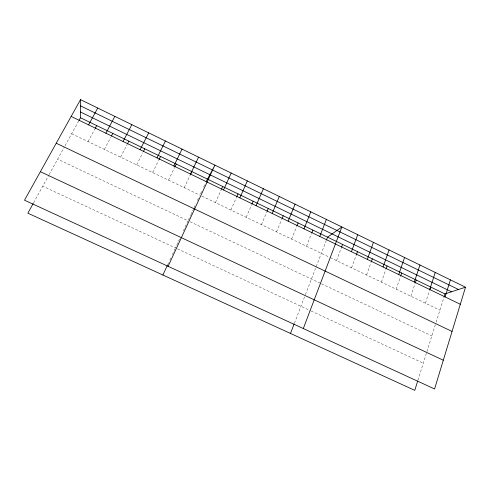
<?xml version="1.0" encoding="UTF-8"?>
<svg xmlns="http://www.w3.org/2000/svg" width="490" height="490" viewBox="0 0 490 490"><rect width="100%" height="100%" fill="white"/><g stroke="black" fill="none" stroke-linecap="round" stroke-linejoin="round"><path stroke-width="0.37" stroke-dasharray="2.45 1.84" d="M417.927 380.271L435.451 324.374M436.125 322.224L444.112 296.75M425.436 303.2L429.522 290.521M410.865 296.223L415.055 283.545M396.196 289.192L400.495 276.519M381.422 282.118L385.838 269.451M366.551 274.994L371.077 262.328M351.581 267.822L356.224 255.161M336.507 260.607L341.267 247.952M294.429 323.18L305.166 295.305M305.429 294.619L326.211 240.688M306.507 246.231L311.493 233.589M291.581 239.083L296.683 226.447M276.556 231.886L281.775 219.251M261.427 224.634L266.768 212.011M246.201 217.339L251.658 204.728M230.864 209.996L236.517 197.243M215.429 202.603L221.204 189.857M167.635 264.778L168.585 262.732M169.84 260.019L170.777 258.003M172.333 254.635L175.138 248.583M179.567 239.022L175.451 247.909L42.734 186.188M183.346 230.87L188.025 220.77L57.624 159.189M188.338 220.09L190.543 215.343M190.855 214.663L193.685 208.556M193.997 207.876L195.859 203.858M197.409 200.514L198.958 197.17M200.508 193.82L202.064 190.469M203.62 187.113L205.169 183.762M184.246 187.664L189.955 175.604M168.487 180.118L174.648 167.396M152.629 172.517L158.589 160.481M136.655 164.867L142.743 152.837M120.577 157.168L127.137 144.477M104.382 149.407L110.728 137.396M88.078 141.598L94.913 128.931M33.565 202.823L48.804 175.181M49.165 174.532L64.337 147.012M65.054 145.708L78.633 121.079M177.46 248.84L310.482 310.703M311.162 311.021L423.293 363.17M190.083 221.743L320.815 283.471M321.483 283.79L431.837 335.901M71.656 133.733L199.889 195.161M201.917 196.129L329.611 257.299M330.303 257.63L439.916 310.139"/><path stroke-width="0.73" d="M79 120.411L80.464 117.747L80.507 99.642L465.5 287.201L434.563 388.968L24.5 200.208L80.507 99.642M417.701 380.993L414.767 390.359L27.857 213.181L33.21 203.472M444.112 296.75L444.994 293.933L465.5 287.201M445.085 296.916L450.426 279.851M429.748 289.51L435.243 272.458M429.748 289.817L430.655 286.999M415.287 282.84L416.218 280.023M414.301 282.062L419.954 265.01M400.734 275.815L401.69 272.997M398.75 274.553L404.556 257.507M386.083 268.747L387.063 265.929M383.082 266.989L389.054 249.955M371.328 261.629L372.339 258.812M367.31 259.375L373.435 242.348M356.481 254.463L357.51 251.646M351.416 251.707L357.712 234.686M341.53 247.248L342.59 244.436M303.304 328.545L341.873 226.968L327.559 237.172L326.481 239.984M290.478 333.439L294.165 323.865M319.768 236.431L326.389 219.428M311.775 232.885L312.883 230.079M304.008 228.824L310.801 211.833M296.971 225.743L298.104 222.932M288.144 221.168L295.096 204.183M282.069 218.552L283.226 215.747M272.164 213.456L279.288 196.484M267.068 211.313L268.25 208.507M256.068 205.69L263.369 188.73M251.964 204.024L253.177 201.219M239.861 197.868L247.334 180.914M236.811 196.57L237.999 193.887M223.532 189.985L231.182 173.05M221.511 189.189L222.723 186.5M162.894 275.019L167.317 265.464M206.1 181.753L214.92 165.124L168.101 266.309M190.53 174.054L198.542 157.143M190.273 174.936L191.86 171.586M174.973 166.729L176.271 164.052M173.846 166.006L182.041 149.107M158.919 159.807L160.573 156.463M157.039 157.896L165.424 141.01M143.417 151.502L144.771 148.825M140.115 149.726L148.691 132.857M127.48 143.809L128.864 141.138M123.064 141.494L131.828 124.644M111.432 136.061L112.841 133.396M105.889 133.207L114.844 116.375M95.268 128.264L96.708 125.599M88.586 124.852L97.743 108.039M40.376 171.696L443.303 360.217M56.234 143.233L452.056 331.43M80.464 117.747L444.994 293.933M71.154 116.442L460.312 304.266M80.495 105.858L458.487 289.504M80.483 112.008L451.517 291.789"/></g></svg>
